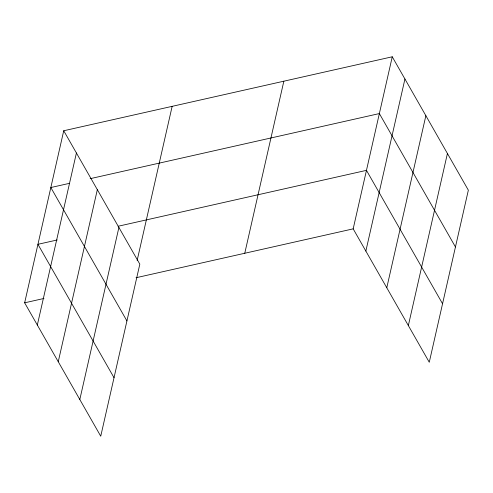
<?xml version="1.0" encoding="UTF-8"?>
<svg xmlns="http://www.w3.org/2000/svg" width="493" height="493" viewBox="0 0 493 493"><rect width="100%" height="100%" fill="white"/><g stroke="black" fill="none" stroke-linecap="round" stroke-linejoin="round"><path stroke-width="0.74" d="M63.733 130.756L139.821 264.149L100.738 436.213L24.65 302.813L63.733 130.756L392.262 56.787L468.35 190.187L429.267 362.244L353.179 228.851L392.262 56.787M37.326 325.041L76.415 152.978M58.254 361.726L97.337 189.663M79.811 399.527L118.899 227.464M137.153 260.403L172.149 106.346M244.762 253.26L283.845 81.197M365.855 251.073L404.938 79.016M386.777 287.764L425.866 115.701M408.34 325.559L447.422 153.502M69.402 183.353L50.834 187.531L126.923 320.931M90.194 178.669L379.363 113.569L455.452 246.968M57.243 239.968L37.936 244.312L114.025 377.712M118.135 226.256L366.465 170.35L442.554 303.743M24.65 302.813L43.957 298.468M136.043 277.738L353.179 228.851"/></g></svg>
